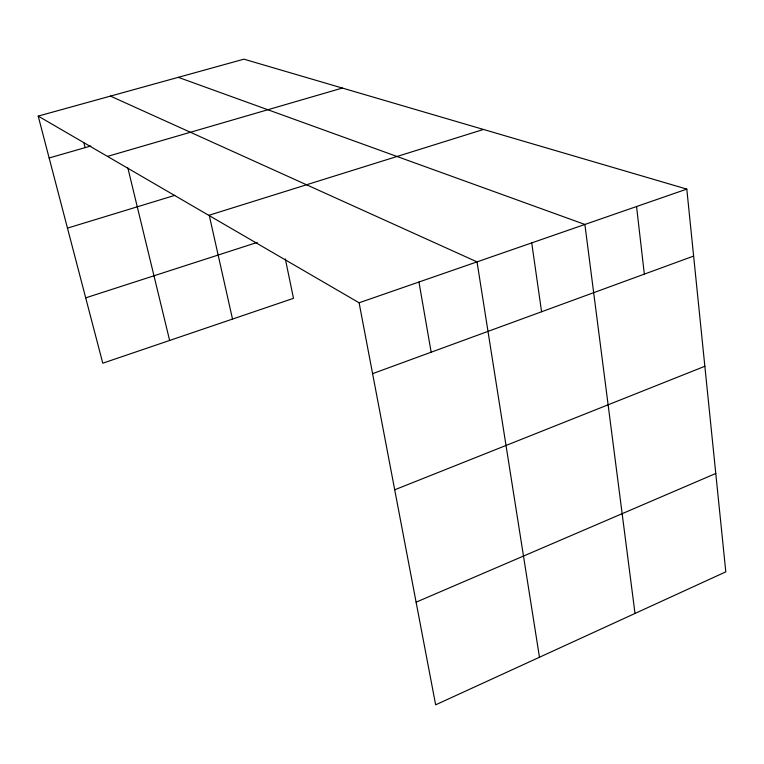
<?xml version="1.0" encoding="UTF-8"?>
<svg xmlns="http://www.w3.org/2000/svg" width="764" height="764" viewBox="0 0 764 764"><rect width="100%" height="100%" fill="white"/><g stroke="black" fill="none" stroke-linecap="round" stroke-linejoin="round"><path stroke-width="1.15" d="M416.103 602.175L715.772 473.479M394.711 489.791L704.857 366.281M372.593 373.653L693.626 256.074M359.099 302.783L686.798 189.1L725.8 571.844L435.652 704.828L359.099 302.783L38.2 116.099L243.926 59.172L686.798 189.1M85.702 297.855L257.21 242.427M208.792 215.333L483.488 129.45M67.48 228.121L174.803 195.364M107.476 156.4L342.377 88.051M49.144 157.976L90.82 146M178.279 77.336L584.88 224.454L635.008 613.454M110.455 96.102L477.022 261.88L539.47 657.25M38.2 116.099L102.777 363.196L293.5 298.332L285.325 258.91M83.954 143.021L85.119 147.643M127.855 167.937L169.637 340.457M209.279 215.486L232.514 319.065M418.958 282.021L431.163 352.204M531.725 242.895L541.581 311.76M636.555 206.528L644.339 274.123"/></g></svg>
